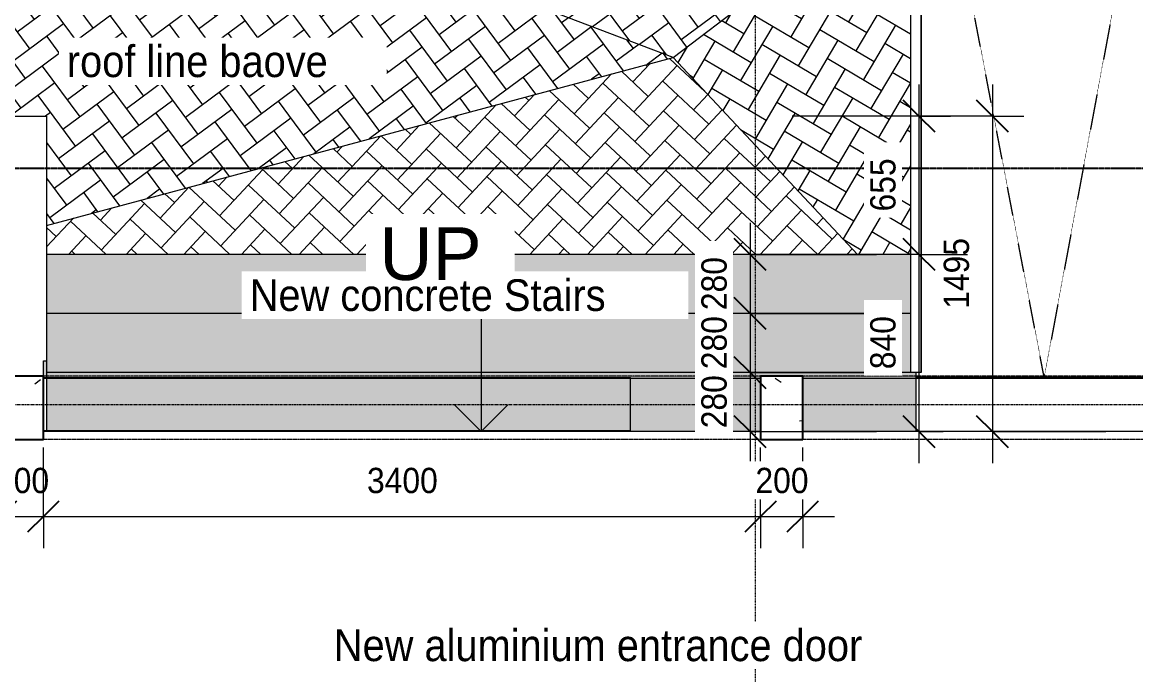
# Model space of a CAD drawing. Header units: millimetres. Extents: x -44657 to 28812, y -28146 to 16565.
# Drawn here: x -27726 to -22447, y -383 to 2710 of the extents above; entities that cross this region are included whole.
import ezdxf

# ---------------------------------------------------------------- set-up
doc = ezdxf.new("R2010")
doc.units = ezdxf.units.MM
for name, pattern in [('1000 Dashed', [2, 1, -1]), ('Dash 1_5mm', [3, 1.5, -1.5]), ('Detail Dash', [1.1, 0.55, -0.55]), ('Detail Dash 2', [1.6, 0.8, -0.8]), ('Grid Line', [22.225, 12.7, -3.175, 3.175, -3.175])]:
    doc.linetypes.add(name, pattern=pattern)
for name, color, linetype, lineweight in [('A-ANNO-DIMS', 211, 'Continuous', 5), ('A-ANNO-DIMS-100', 211, 'Continuous', 5), ('A-DETL', 90, 'Continuous', 5), ('A-FLOR', 192, 'Continuous', 9), ('A-FLOR-HRAL', 11, 'Continuous', 5), ('A-FLOR-PATT', 8, 'Continuous', 9), ('A-WALL', 113, 'Continuous', 9), ('G-ANNO-SYMB', 111, 'Continuous', 5), ('G-ANNO-TEXT', 231, 'Continuous', 5), ('I-WALL', 2, 'Continuous', 9), ('S-COLS', 52, 'Continuous', 5), ('S-GRID', 1, 'Continuous', 5), ('S-STRS', 31, 'Continuous', 5), ('S-STRS-ANNO', 31, 'Continuous', 5), ('S-STRS-IDEN', 31, 'Continuous', 5)]:
    doc.layers.add(name, color=color, linetype=linetype, lineweight=lineweight)
doc.styles.add('Arial', font='arial.ttf', dxfattribs={"height": 250})
doc.styles.add('Arial_3', font='arial.ttf', dxfattribs={"width": 0.9, "height": 120})
doc.styles.add('Arial_5', font='arial.ttf', dxfattribs={"width": 0.9, "height": 150})
doc.dimstyles.new('SVA_-_1_2mm_Arial', dxfattribs={"dimscale": 304.8, "dimtxt": 122.431128, "dimasz": 0.492126, "dimexe": 0.492126, "dimexo": 0.0625, "dimgap": 0.246063, "dimtad": 1, "dimdec": 0, "dimrnd": 5, "dimzin": 0, "dimdsep": 46, "dimtxsty": 'Arial_3', "dimblk1": 'OBLIQUE', "dimblk2": 'OBLIQUE', "dimsah": 1, "dimcen": 0.09, "dimdle": 0.492126, "dimazin": 0, "dimtfac": 1, "dimtdec": 4, "dimtix": 1, "dimtmove": 0, "dimatfit": 3, "dimfxl": 1.968504, "dimfxlon": 1, "dimtvp": 1, "dimtfill": 1, "dimtolj": 1, "dimtzin": 0, "dimarcsym": 2})

# ---------------------------------------------------------------- blocks, each defined once
blk = doc.blocks.new('M_Concrete-Rectangular-Column - 200 x 300m-1429465-NEW PROPOSED GROUND STOREY PLAN _White Box_')
at = {"layer": 'S-COLS'}
h = blk.add_hatch(dxfattribs=at)
h.set_pattern_fill('FP_45', color=256, style=0, pattern_type=2)
h.set_pattern_definition([(230, (-24125.56, 881.3), (-728.737, 63.756), [76.2, -838.2]), (175, (-24125.56, 881.3), (140.972, -764.228), [60.96, -670.56]), (280.451, (-24186.3, 886.64), (-587.77, -700.467), [64.76, -712.36]), (226.184, (-24125.6, 678.1), (-1084.316, 168.17), [114.3, -1257.3]), (276.636, (-24215.9, 692.1), (-949.61, -989.71), [97.14, -1068.54]), (171.184, (-24125.6, 678.1), (-949.62, -989.7), [91.44, -1005.84]), (201, (-24227.16, 728.9), (-606.458, 409.06), [76.2, -838.2]), (146, (-24227.16, 728.9), (-247.208, -736.753), [60.96, -670.56]), (251.451, (-24277.7, 763), (-853.668, -327.685), [64.76, -712.36]), (217.5, (-24125.56, 881.33), (-12.3547, -338.22), [33.528, -628.904, 33.528, -647.192, -673.1]), (217.5, (-24125.56, 881.33), (-12.3547, -338.22), [-1343.152, 33.528, -639.572]), (187.5, (-24125.56, 881.33), (-267.279, -400.722), [33.528, -354.584, 33.528, -870.204]), (187.5, (-24125.56, 881.33), (-267.279, -400.722), [-421.64, -613.664, 33.528, -223.012]), (147.5, (-23899, 881.33), (-542.3633, 22.9153), [33.528, -220.472, 33.528, -1810.512]), (147.5, (-23899, 881.33), (-542.3633, 22.9153), [-287.528, -758.952, 33.528, -1018.032]), (137.5, (-23797.4, 881.33), (-592.517, -101.707), [33.528, -296.672, 33.528, -492.76, -746.76]), (137.5, (-23797.4, 881.33), (-592.517, -101.707), [-856.488, 33.528, -713.232])])
h.paths.add_polyline_path([(100, 150), (-100, 150), (-100, -150), (100, -150)])
at = {"layer": 'S-COLS', "lineweight": 25}
for p, q in [((100, 150), (-100, 150)), ((-100, 150), (-100, -150)), ((100, -150), (100, 150)), ((-100, -150), (100, -150))]:
    blk.add_line(p, q, dxfattribs=at)
blk = doc.blocks.new('M_Concrete-Rectangular-Column - 200 x 300m-V20-NEW PROPOSED GROUND STOREY PLAN _White Box_')
at = {"layer": 'S-COLS'}
h = blk.add_hatch(dxfattribs=at)
h.set_pattern_fill('FP_46', color=256, style=0, pattern_type=2)
h.set_pattern_definition([(230, (-27725.56, 881.3), (-728.737, 63.756), [76.2, -838.2]), (175, (-27725.56, 881.3), (140.972, -764.228), [60.96, -670.56]), (280.451, (-27786.3, 886.64), (-587.77, -700.467), [64.76, -712.36]), (226.184, (-27725.6, 678.1), (-1084.316, 168.17), [114.3, -1257.3]), (276.636, (-27815.9, 692.1), (-949.61, -989.71), [97.14, -1068.54]), (171.184, (-27725.6, 678.1), (-949.62, -989.7), [91.44, -1005.84]), (201, (-27827.16, 728.9), (-606.458, 409.06), [76.2, -838.2]), (146, (-27827.16, 728.9), (-247.208, -736.753), [60.96, -670.56]), (251.451, (-27877.7, 763), (-853.668, -327.685), [64.76, -712.36]), (217.5, (-27725.56, 881.33), (-12.3547, -338.22), [33.528, -628.904, 33.528, -647.192, -673.1]), (217.5, (-27725.56, 881.33), (-12.3547, -338.22), [-1343.152, 33.528, -639.572]), (187.5, (-27725.56, 881.33), (-267.279, -400.722), [33.528, -354.584, 33.528, -870.204]), (187.5, (-27725.56, 881.33), (-267.279, -400.722), [-421.64, -613.664, 33.528, -223.012]), (147.5, (-27499, 881.33), (-542.3633, 22.9153), [33.528, -220.472, 33.528, -1810.512]), (147.5, (-27499, 881.33), (-542.3633, 22.9153), [-287.528, -758.952, 33.528, -1018.032]), (137.5, (-27397.4, 881.33), (-592.517, -101.707), [33.528, -296.672, 33.528, -492.76, -746.76]), (137.5, (-27397.4, 881.33), (-592.517, -101.707), [-856.488, 33.528, -713.232])])
h.paths.add_polyline_path([(100, 150), (-100, 150), (-100, -150), (100, -150)])
at = {"layer": 'S-COLS', "lineweight": 25}
for p, q in [((100, 150), (-100, 150)), ((-100, 150), (-100, -150)), ((100, -150), (100, 150)), ((-100, -150), (100, -150))]:
    blk.add_line(p, q, dxfattribs=at)
blk = doc.blocks.new('Top Rail Type - Top Rail_Internal_-1115820-NEW PROPOSED GROUND STOREY PLAN _White Box_')
at = {"layer": 'A-FLOR-HRAL'}
for p, q in [((-23514.6, 4141.8), (-23514.6, 1049.3)), ((-23464.6, 1049.3), (-23464.6, 4141.8))]:
    blk.add_line(p, q, dxfattribs=at)
at = {"layer": 'A-FLOR-HRAL', "flags": 128}
for points in [[(-23491.9, 4141.8), (-23489.6, 4141.8), (-23487.3, 4141.8)], [(-23487.3, 1049.3), (-23489.6, 1049.3), (-23491.9, 1049.3)]]:
    blk.add_lwpolyline(points, dxfattribs=at)
blk = doc.blocks.new('Top Rail Type - Top Rail_Internal_-V39-NEW PROPOSED GROUND STOREY PLAN _White Box_')
at = {"layer": 'A-FLOR-HRAL'}
for p, q in [((-23464.6, 4141.8), (-23514.6, 4141.8)), ((-23514.6, 4141.8), (-23514.6, 1049.3)), ((-23464.6, 4141.8), (-23464.6, 1049.3)), ((-23464.6, 1049.3), (-23514.6, 1049.3))]:
    blk.add_line(p, q, dxfattribs=at)
blk = doc.blocks.new('DIMBLOCK59-NEW PROPOSED GROUND STOREY PLAN _White Box_')
at = {"layer": 'A-ANNO-DIMS-100'}
for p, q in [((-24275.5, 1759.3), (-24275.5, 1329.3)), ((-24275.5, 1609.3), (-24425.5, 1609.3)), ((-24275.5, 1609.3), (-23675.5, 1609.3)), ((-24275.5, 1329.3), (-24425.5, 1329.3)), ((-24275.5, 1329.3), (-23675.5, 1329.3))]:
    blk.add_line(p, q, dxfattribs=at)
at = {"layer": 'A-ANNO-DIMS-100', "lineweight": 25}
for p, q in [((-24275.5, 1609.3), (-24350.5, 1684.3)), ((-24275.5, 1609.3), (-24200.5, 1534.3)), ((-24275.5, 1329.3), (-24350.5, 1404.3)), ((-24275.5, 1329.3), (-24200.5, 1254.3))]:
    blk.add_line(p, q, dxfattribs=at)
at = {"layer": 'A-ANNO-DIMS-100', "color": 0, "insert": (-24506.3, 1345), "char_height": 120, "width": 298.355, "attachment_point": 1, "rotation": 90, "line_spacing_factor": 0.941778, "style": 'Arial_3', "bg_fill": 3, "box_fill_scale": 1.25, "bg_fill_color": 256, "bg_fill_true_color": 13158600, "bg_fill_transparency": 0}
blk.add_mtext('280', dxfattribs=at)
blk = doc.blocks.new('_Oblique')
at = {"color": 0, "linetype": 'ByBlock', "lineweight": -2}
blk.add_line((-0.5, -0.5), (0.5, 0.5), dxfattribs=at)
blk = doc.blocks.new('DIMBLOCK60-NEW PROPOSED GROUND STOREY PLAN _White Box_')
at = {"layer": 'A-ANNO-DIMS-100', "lineweight": 25}
for p, q in [((-24275.5, 1329.3), (-24350.5, 1404.3)), ((-24275.5, 1329.3), (-24200.5, 1254.3)), ((-24275.5, 1049.3), (-24350.5, 1124.3)), ((-24275.5, 1049.3), (-24200.5, 974.3))]:
    blk.add_line(p, q, dxfattribs=at)
at = {"layer": 'A-ANNO-DIMS-100'}
for p, q in [((-24275.5, 1329.3), (-24425.5, 1329.3)), ((-24275.5, 1329.3), (-24275.5, 1049.3)), ((-24275.5, 1329.3), (-23675.5, 1329.3)), ((-24275.5, 1049.3), (-24425.5, 1049.3)), ((-24275.5, 1049.3), (-23675.5, 1049.3))]:
    blk.add_line(p, q, dxfattribs=at)
at = {"layer": 'A-ANNO-DIMS-100', "color": 0, "insert": (-24506.3, 1065), "char_height": 120, "width": 298.355, "attachment_point": 1, "rotation": 90, "line_spacing_factor": 0.941778, "style": 'Arial_3', "bg_fill": 3, "box_fill_scale": 1.25, "bg_fill_color": 256, "bg_fill_true_color": 13158600, "bg_fill_transparency": 0}
blk.add_mtext('280', dxfattribs=at)
blk = doc.blocks.new('DIMBLOCK61-NEW PROPOSED GROUND STOREY PLAN _White Box_')
at = {"layer": 'A-ANNO-DIMS-100', "lineweight": 25}
for p, q in [((-24275.5, 1049.3), (-24350.5, 1124.3)), ((-24275.5, 1049.3), (-24200.5, 974.3)), ((-24275.5, 769.3), (-24350.5, 844.3)), ((-24275.5, 769.3), (-24200.5, 694.3))]:
    blk.add_line(p, q, dxfattribs=at)
at = {"layer": 'A-ANNO-DIMS-100'}
for p, q in [((-24275.5, 1049.3), (-24425.5, 1049.3)), ((-24275.5, 1049.3), (-24275.5, 619.3)), ((-24275.5, 1049.3), (-23675.5, 1049.3)), ((-24275.5, 769.3), (-24425.5, 769.3)), ((-24275.5, 769.3), (-23675.5, 769.3))]:
    blk.add_line(p, q, dxfattribs=at)
at = {"layer": 'A-ANNO-DIMS-100', "color": 0, "insert": (-24506.3, 785), "char_height": 120, "width": 298.355, "attachment_point": 1, "rotation": 90, "line_spacing_factor": 0.941778, "style": 'Arial_3', "bg_fill": 3, "box_fill_scale": 1.25, "bg_fill_color": 256, "bg_fill_true_color": 13158600, "bg_fill_transparency": 0}
blk.add_mtext('280', dxfattribs=at)
blk = doc.blocks.new('DIMBLOCK103-NEW PROPOSED GROUND STOREY PLAN _White Box_')
at = {"layer": 'A-ANNO-DIMS-100'}
for p, q in [((-23126.8, 2415.1), (-23126.8, 619.3)), ((-23126.8, 2265.1), (-23726.8, 2265.1)), ((-23126.8, 2265.1), (-22976.8, 2265.1)), ((-23126.8, 769.3), (-23276.8, 769.3)), ((-23126.8, 769.3), (-22589.4, 769.3))]:
    blk.add_line(p, q, dxfattribs=at)
at = {"layer": 'A-ANNO-DIMS-100', "lineweight": 25}
for p, q in [((-23126.8, 2265.1), (-23201.8, 2340.1)), ((-23126.8, 2265.1), (-23051.8, 2190.1)), ((-23126.8, 769.3), (-23201.8, 844.3)), ((-23126.8, 769.3), (-23051.8, 694.3))]:
    blk.add_line(p, q, dxfattribs=at)
at = {"layer": 'A-ANNO-DIMS-100', "color": 0, "insert": (-23357.5, 1351.4), "char_height": 120, "width": 397.807, "attachment_point": 1, "rotation": 90, "line_spacing_factor": 0.941778, "style": 'Arial_3', "bg_fill": 3, "box_fill_scale": 1.25, "bg_fill_color": 256, "bg_fill_true_color": 13158600, "bg_fill_transparency": 0}
blk.add_mtext('1495', dxfattribs=at)
blk = doc.blocks.new('DIMBLOCK104-NEW PROPOSED GROUND STOREY PLAN _White Box_')
at = {"layer": 'A-ANNO-DIMS-100'}
for p, q in [((-23475.1, 2415.1), (-23475.1, 1609.3)), ((-23475.1, 2265.1), (-24075.1, 2265.1)), ((-23475.1, 2265.1), (-23325.1, 2265.1)), ((-23475.1, 1609.3), (-23625.1, 1609.3)), ((-23475.1, 1609.3), (-23244.6, 1609.3))]:
    blk.add_line(p, q, dxfattribs=at)
at = {"layer": 'A-ANNO-DIMS-100', "lineweight": 25}
for p, q in [((-23475.1, 2265.1), (-23550.1, 2340.1)), ((-23475.1, 2265.1), (-23400.1, 2190.1)), ((-23475.1, 1609.3), (-23550.1, 1684.3)), ((-23475.1, 1609.3), (-23400.1, 1534.3))]:
    blk.add_line(p, q, dxfattribs=at)
at = {"layer": 'A-ANNO-DIMS-100', "color": 0, "insert": (-23705.9, 1812.9), "char_height": 120, "width": 298.355, "attachment_point": 1, "rotation": 90, "line_spacing_factor": 0.941778, "style": 'Arial_3', "bg_fill": 3, "box_fill_scale": 1.25, "bg_fill_color": 256, "bg_fill_true_color": 13158600, "bg_fill_transparency": 0}
blk.add_mtext('655', dxfattribs=at)
blk = doc.blocks.new('DIMBLOCK105-NEW PROPOSED GROUND STOREY PLAN _White Box_')
at = {"layer": 'A-ANNO-DIMS-100', "lineweight": 25}
for p, q in [((-23475.1, 1609.3), (-23550.1, 1684.3)), ((-23475.1, 1609.3), (-23400.1, 1534.3)), ((-23475.1, 769.3), (-23550.1, 844.3)), ((-23475.1, 769.3), (-23400.1, 694.3))]:
    blk.add_line(p, q, dxfattribs=at)
at = {"layer": 'A-ANNO-DIMS-100'}
for p, q in [((-23475.1, 1609.3), (-23625.1, 1609.3)), ((-23475.1, 1609.3), (-23475.1, 619.3)), ((-23475.1, 1609.3), (-23244.6, 1609.3)), ((-23475.1, 769.3), (-23625.1, 769.3)), ((-23475.1, 769.3), (-23360.1, 769.3))]:
    blk.add_line(p, q, dxfattribs=at)
at = {"layer": 'A-ANNO-DIMS-100', "color": 0, "insert": (-23705.9, 1065), "char_height": 120, "width": 298.355, "attachment_point": 1, "rotation": 90, "line_spacing_factor": 0.941778, "style": 'Arial_3', "bg_fill": 3, "box_fill_scale": 1.25, "bg_fill_color": 256, "bg_fill_true_color": 13158600, "bg_fill_transparency": 0}
blk.add_mtext('840', dxfattribs=at)
blk = doc.blocks.new('DIMBLOCK124-NEW PROPOSED GROUND STOREY PLAN _White Box_')
at = {"layer": 'A-ANNO-DIMS-100'}
for p, q in [((-27825.6, 366.7), (-27825.6, 693.6)), ((-27625.6, 366.7), (-27625.6, 693.6)), ((-27825.6, 366.7), (-27625.6, 366.7)), ((-27825.6, 366.7), (-27825.6, 216.7)), ((-27625.6, 366.7), (-27625.6, 216.7))]:
    blk.add_line(p, q, dxfattribs=at)
at = {"layer": 'A-ANNO-DIMS-100', "lineweight": 25}
for p, q in [((-27825.6, 366.7), (-27750.6, 441.7)), ((-27625.6, 366.7), (-27550.6, 441.7)), ((-27825.6, 366.7), (-27900.6, 291.7)), ((-27625.6, 366.7), (-27700.6, 291.7))]:
    blk.add_line(p, q, dxfattribs=at)
at = {"layer": 'A-ANNO-DIMS-100', "color": 0, "insert": (-27849.9, 597.5), "char_height": 120, "width": 298.355, "attachment_point": 1, "line_spacing_factor": 0.941778, "style": 'Arial_3', "bg_fill": 3, "box_fill_scale": 1.25, "bg_fill_color": 256, "bg_fill_true_color": 13158600, "bg_fill_transparency": 0}
blk.add_mtext('200', dxfattribs=at)
blk = doc.blocks.new('DIMBLOCK125-NEW PROPOSED GROUND STOREY PLAN _White Box_')
at = {"layer": 'A-ANNO-DIMS-100'}
for p, q in [((-27625.6, 366.7), (-27625.6, 693.6)), ((-24225.6, 366.7), (-24225.6, 693.6)), ((-27625.6, 366.7), (-24225.6, 366.7)), ((-27625.6, 366.7), (-27625.6, 216.7)), ((-24225.6, 366.7), (-24225.6, 216.7))]:
    blk.add_line(p, q, dxfattribs=at)
at = {"layer": 'A-ANNO-DIMS-100', "lineweight": 25}
for p, q in [((-27625.6, 366.7), (-27550.6, 441.7)), ((-24225.6, 366.7), (-24150.6, 441.7)), ((-27625.6, 366.7), (-27700.6, 291.7)), ((-24225.6, 366.7), (-24300.6, 291.7))]:
    blk.add_line(p, q, dxfattribs=at)
at = {"layer": 'A-ANNO-DIMS-100', "color": 0, "insert": (-26091.3, 597.5), "char_height": 120, "width": 397.807, "attachment_point": 1, "line_spacing_factor": 0.941778, "style": 'Arial_3', "bg_fill": 3, "box_fill_scale": 1.25, "bg_fill_color": 256, "bg_fill_true_color": 13158600, "bg_fill_transparency": 0}
blk.add_mtext('3400', dxfattribs=at)
blk = doc.blocks.new('DIMBLOCK126-NEW PROPOSED GROUND STOREY PLAN _White Box_')
at = {"layer": 'A-ANNO-DIMS-100'}
for p, q in [((-24225.6, 366.7), (-24225.6, 693.6)), ((-24025.6, 366.7), (-24025.6, 693.6)), ((-24225.6, 366.7), (-23875.6, 366.7)), ((-24225.6, 366.7), (-24225.6, 216.7)), ((-24025.6, 366.7), (-24025.6, 216.7))]:
    blk.add_line(p, q, dxfattribs=at)
at = {"layer": 'A-ANNO-DIMS-100', "lineweight": 25}
for p, q in [((-24225.6, 366.7), (-24150.6, 441.7)), ((-24025.6, 366.7), (-23950.6, 441.7)), ((-24225.6, 366.7), (-24300.6, 291.7)), ((-24025.6, 366.7), (-24100.6, 291.7))]:
    blk.add_line(p, q, dxfattribs=at)
at = {"layer": 'A-ANNO-DIMS-100', "color": 0, "insert": (-24249.9, 597.5), "char_height": 120, "width": 298.355, "attachment_point": 1, "line_spacing_factor": 0.941778, "style": 'Arial_3', "bg_fill": 3, "box_fill_scale": 1.25, "bg_fill_color": 256, "bg_fill_true_color": 13158600, "bg_fill_transparency": 0}
blk.add_mtext('200', dxfattribs=at)

msp = doc.modelspace()

# ---------------------------------------------------------------- hatches: boundary and pattern name
at = {"layer": 'A-FLOR-PATT', "lineweight": 5}
h = msp.add_hatch(dxfattribs=at)
h.set_pattern_fill('FP_1', color=253, style=0, pattern_type=2)
h.set_pattern_definition([(216.516, (-18068.775, 2862.995), (-20.86575, -139.8736), [299.992, -99.997]), (306.513, (-18149.14, 2803.49), (-20.8681, -139.8725), [299.996, -99.999])])
h.paths.add_polyline_path([(-27610.6, 1746.9), (-24640.4, 2543), (-30280.6, 4685.3), (-30280.6, 2265.1), (-27610.6, 2265.1), (-27610.6, 2035.1)])
h = msp.add_hatch(dxfattribs=at)
h.set_pattern_fill('FP_6', color=253, style=0, pattern_type=2)
h.set_pattern_definition([(216.492, (-25892.76, 4034.39), (-20.8491, -139.8017), [299.83, -99.943]), (306.515, (-25973.11, 3974.95), (-20.849, -139.8017), [299.979, -99.993])])
h.paths.add_polyline_path([(-24640.4, 2543), (-23514.6, 3397.3), (-23513.8, 4141.8), (-23489.6, 4141.8), (-23489.6, 4226.3), (-22422.2, 4226.3), (-22288.5, 4327.8), (-30280.6, 4685.3), (-29339.3, 4327.8)])
h = msp.add_hatch(dxfattribs=at)
h.set_pattern_fill('FP_9', color=253, style=0, pattern_type=2)
h.set_pattern_definition([(239.498, (-22826.63, 2015.96), (35.315, -136.9316), [299.932, -99.977]), (329.453, (-22877.375, 1929.82), (35.3162, -136.9305), [299.789, -99.93])])
h.paths.add_polyline_path([(-23514.6, 1609.3), (-23514.6, 3397.3), (-24640.4, 2543), (-23766, 1609.3), (-23665.1, 1609.3)])
h.paths.add_polyline_path([(-22339, 4203), (-22288.5, 4327.8), (-22422.2, 4226.3), (-22405.5, 4226)])
h = msp.add_hatch(dxfattribs=at)
h.set_pattern_fill('FP_8', color=253, style=0, pattern_type=2)
h.set_pattern_definition([(227.005, (-26853.305, 1577.22), (4.9355, -141.285), [299.99, -99.997]), (317.019, (-26921.5, 1504.08), (4.9347, -141.285), [299.87, -99.957])])
h.paths.add_polyline_path([(-24640.4, 1609.3), (-23766, 1609.3), (-24640.4, 2543), (-27610.6, 1746.9), (-27610.6, 1609.3), (-25870.7, 1609.3)])
h = msp.add_hatch(dxfattribs=at)
h.set_pattern_fill('FP_5', color=253, style=0, pattern_type=2)
h.set_pattern_definition([(224.979, (-18063.07, 2194.86), (-0.0646, -141.4185), [299.993, -99.998]), (314.973, (-18133.8, 2124.175), (-0.0659, -141.4192), [299.968, -99.989])])
h.paths.add_polyline_path([(-5938.1, 1031.3), (-7293.3, 1054.1), (-7293.3, 1043.3), (-7299.8, 1043.3), (-7299.8, 1054.2), (-7366.3, 1055.3), (-7366.3, 1031.3), (-6008.1, 1031.3)])
h.paths.add_polyline_path([(-7372.8, 1031.3), (-7372.8, 1055.4), (-12471.1, 1141.2), (-12471.1, 1090.1), (-12546.1, 1090.1), (-12546.1, 1142.4), (-22135.6, 1303.6), (-22135.6, 1211.1), (-22071.1, 1211.1), (-22071.1, 1105.1), (-22135.6, 1105.1), (-22135.6, 1031.3), (-7500.4, 1031.3)])
h.paths.add_polyline_path([(-27625.6, 1031.3), (-27610.6, 1031.3), (-27610.6, 1105.1), (-27625.6, 1105.1), (-27625.6, 1049.3)])
at = {"layer": 'S-STRS'}
for points in [[(-23665.1, 1329.3), (-23514.6, 1329.3), (-23514.6, 1609.3), (-27610.6, 1609.3), (-27610.6, 1329.3), (-24504.8, 1329.3)], [(-23665.1, 1049.3), (-23514.6, 1049.3), (-23514.6, 1329.3), (-27610.6, 1329.3), (-27610.6, 1049.3), (-24504.8, 1049.3)], [(-27610.6, 769.3), (-24225.6, 769.3), (-24225.6, 1031.3), (-24025.6, 1031.3), (-24025.6, 769.3), (-23489.6, 769.3), (-23489.6, 1049.3), (-27610.6, 1049.3)]]:
    msp.add_hatch(color=7, dxfattribs=at).paths.add_polyline_path(points)

# ---------------------------------------------------------------- linework, layer by layer
at = {"layer": 'A-DETL', "linetype": 'Detail Dash 2'}
for p, q in [((-22297.6, 4153.4), (-22881.1, 1026.3)), ((-22881.1, 1026.3), (-23477.1, 4117.2))]:
    msp.add_line(p, q, dxfattribs=at)
at = {"layer": 'A-DETL', "linetype": 'Dash 1_5mm', "lineweight": 25}
msp.add_line((-31247.9, 2018.6), (613.7, 2018.6), dxfattribs=at)
at = {"layer": 'A-DETL', "linetype": 'Detail Dash'}
for p, q in [((-22260.6, 1031.3), (-30260.6, 1031.3)), ((-22252.6, 731.3), (-29960.6, 731.3))]:
    msp.add_line(p, q, dxfattribs=at)
at = {"layer": 'A-FLOR', "color": 254}
for p, q in [((-24640.4, 2543), (-30280.6, 4685.3)), ((-24640.4, 2543), (-23514.6, 3397.3)), ((-27610.6, 1746.9), (-24640.4, 2543)), ((-23766, 1609.3), (-24640.4, 2543)), ((-27610.6, 1031.3), (-27625.6, 1031.3))]:
    msp.add_line(p, q, dxfattribs=at)
at = {"layer": 'A-FLOR', "color": 55}
for p, q in [((-22297.6, 1026.3), (-23489.6, 1026.3)), ((-23489.6, 1026.3), (-23489.6, 769.3)), ((-24225.6, 769.3), (-27625.6, 769.3))]:
    msp.add_line(p, q, dxfattribs=at)
at = {"layer": 'A-WALL'}
for p, q in [((-31132.2, 2265.1), (-27610.6, 2265.1)), ((-27610.6, 2265.1), (-27610.6, 1105.1)), ((-27625.6, 1105.1), (-27610.6, 1105.1)), ((-27625.6, 1031.3), (-27625.6, 1105.1))]:
    msp.add_line(p, q, dxfattribs=at)
at = {"layer": 'G-ANNO-SYMB', "linetype": '1000 Dashed'}
msp.add_line((-24251, 6013), (-24251, -26645), dxfattribs=at)
at = {"layer": 'I-WALL', "color": 55}
for p, q in [((-27625.6, 1026.3), (-24841.6, 1026.3)), ((-27625.6, 1023.3), (-24225.6, 1023.3)), ((-24841.6, 772.3), (-24841.6, 1026.3)), ((-24025.6, 1023.3), (-22252.6, 1023.3)), ((-24841.6, 772.3), (-27625.6, 772.3)), ((-22252.6, 769.3), (-24025.6, 769.3))]:
    msp.add_line(p, q, dxfattribs=at)
at = {"layer": 'S-GRID', "linetype": 'Grid Line'}
msp.add_line((7444.6, 896.3), (-34973, 896.3), dxfattribs=at)
at = {"layer": 'S-STRS'}
for p, q in [((-23514.6, 1609.3), (-27610.6, 1609.3)), ((-23514.6, 1609.3), (-27610.6, 1609.3)), ((-23514.6, 1329.3), (-27610.6, 1329.3)), ((-23514.6, 1329.3), (-27610.6, 1329.3)), ((-27610.6, 1105.1), (-27610.6, 1049.3)), ((-27610.6, 1049.3), (-27610.6, 769.3)), ((-23514.6, 1049.3), (-27610.6, 1049.3)), ((-23514.6, 1049.3), (-27610.6, 1049.3)), ((-23489.6, 1049.3), (-23489.6, 769.3)), ((-24225.6, 769.3), (-27610.6, 769.3)), ((-23489.6, 769.3), (-24025.6, 769.3))]:
    msp.add_line(p, q, dxfattribs=at)
at = {"layer": 'S-STRS-ANNO'}
for p, q in [((-25550.1, 1609.3), (-25550.1, 1329.3)), ((-25550.1, 1329.3), (-25550.1, 1049.3)), ((-25550.1, 1049.3), (-25550.1, 769.3)), ((-25550.1, 769.3), (-25675.1, 894.3)), ((-25550.1, 769.3), (-25425.1, 894.3))]:
    msp.add_line(p, q, dxfattribs=at)

# ---------------------------------------------------------------- block references
at = {"layer": 'A-FLOR-HRAL'}
for name in ['Top Rail Type - Top Rail_Internal_-1115820-NEW PROPOSED GROUND STOREY PLAN _White Box_', 'Top Rail Type - Top Rail_Internal_-V39-NEW PROPOSED GROUND STOREY PLAN _White Box_']:
    msp.add_blockref(name, (0, 0), dxfattribs=at)
at = {"layer": 'S-COLS', "rotation": 180}
for name, p in [('M_Concrete-Rectangular-Column - 200 x 300m-V20-NEW PROPOSED GROUND STOREY PLAN _White Box_', (-27725.6, 881.3)), ('M_Concrete-Rectangular-Column - 200 x 300m-1429465-NEW PROPOSED GROUND STOREY PLAN _White Box_', (-24125.6, 881.3))]:
    msp.add_blockref(name, p, dxfattribs=at)

# ---------------------------------------------------------------- dimensions: what is measured, and where the dimension line sits
at = {"layer": 'A-ANNO-DIMS'}
dim = msp.add_linear_dim(base=(-27625.6, 366.7), p1=(-27825.6, 693.6), p2=(-27625.6, 693.6), dimstyle='SVA_-_1_2mm_Arial', override={"dimpost": '<>', "dimfxl": 200}, dxfattribs=at)
dim.commit()
dim.dimension.update_dxf_attribs({"geometry": 'DIMBLOCK124-NEW PROPOSED GROUND STOREY PLAN _White Box_', "text_midpoint": (-27725.6, 503)})

# ---------------------------------------------------------------- next in the draw order: texts
at = {"layer": 'G-ANNO-TEXT', "color": 7, "char_height": 150, "attachment_point": 1, "style": 'Arial_5', "bg_fill": 3, "box_fill_scale": 1.25, "bg_fill_color": 256, "bg_fill_true_color": 13158600, "bg_fill_transparency": 0}
for s, insert, width in [('roof line baove', (-27514.3, 2600), 1479.113), ('New aluminium entrance door', (-26248.5, -169), 3037.594)]:
    msp.add_mtext(s, dxfattribs=dict(at, insert=insert, width=width))
at = {"layer": 'S-STRS-IDEN', "insert": (-26032.8, 1737.7), "char_height": 250, "width": 579.193, "attachment_point": 1, "line_spacing_factor": 0.941778, "style": 'Arial', "bg_fill": 3, "box_fill_scale": 1.25, "bg_fill_color": 256, "bg_fill_true_color": 13158600, "bg_fill_transparency": 0}
msp.add_mtext('UP', dxfattribs=at)

# ---------------------------------------------------------------- next in the draw order: dimensions: what is measured, and where the dimension line sits
at = {"layer": 'A-ANNO-DIMS'}
dim = msp.add_linear_dim(base=(-24275.5, 1329.3), p1=(-23675.5, 1609.3), p2=(-23675.5, 1329.3), angle=90, dimstyle='SVA_-_1_2mm_Arial', override={"dimpost": '<>', "dimfxl": 280}, dxfattribs=at)
dim.commit()
dim.dimension.update_dxf_attribs({"geometry": 'DIMBLOCK59-NEW PROPOSED GROUND STOREY PLAN _White Box_', "text_midpoint": (-24411.8, 1469.3)})

# ---------------------------------------------------------------- next in the draw order: texts
at = {"layer": 'G-ANNO-TEXT', "color": 7, "insert": (-26647.4, 1491.2), "char_height": 150, "width": 2041.898, "attachment_point": 1, "style": 'Arial_5', "bg_fill": 3, "box_fill_scale": 1.25, "bg_fill_color": 256, "bg_fill_true_color": 13158600, "bg_fill_transparency": 0}
msp.add_mtext('New concrete Stairs', dxfattribs=at)

# ---------------------------------------------------------------- next in the draw order: dimensions: what is measured, and where the dimension line sits
at = {"layer": 'A-ANNO-DIMS'}
dim = msp.add_linear_dim(base=(-24275.5, 1049.3), p1=(-23675.5, 1329.3), p2=(-23675.5, 1049.3), angle=90, dimstyle='SVA_-_1_2mm_Arial', override={"dimpost": '<>', "dimfxl": 280}, dxfattribs=at)
dim.commit()
dim.dimension.update_dxf_attribs({"geometry": 'DIMBLOCK60-NEW PROPOSED GROUND STOREY PLAN _White Box_', "text_midpoint": (-24411.8, 1189.3)})

# ---------------------------------------------------------------- next in the draw order: dimensions: what is measured, and where the dimension line sits
dim = msp.add_linear_dim(base=(-24275.5, 769.3), p1=(-23675.5, 1049.3), p2=(-23675.5, 769.3), angle=90, dimstyle='SVA_-_1_2mm_Arial', override={"dimpost": '<>', "dimfxl": 280}, dxfattribs=at)
dim.commit()
dim.dimension.update_dxf_attribs({"geometry": 'DIMBLOCK61-NEW PROPOSED GROUND STOREY PLAN _White Box_', "text_midpoint": (-24411.8, 909.3)})

# ---------------------------------------------------------------- next in the draw order: dimensions: what is measured, and where the dimension line sits
dim = msp.add_linear_dim(base=(-23126.8, 769.3), p1=(-23726.8, 2265.1), p2=(-22589.4, 769.3), angle=90, dimstyle='SVA_-_1_2mm_Arial', override={"dimpost": '<>', "dimfxl": 1879.043753}, dxfattribs=at)
dim.commit()
dim.dimension.update_dxf_attribs({"geometry": 'DIMBLOCK103-NEW PROPOSED GROUND STOREY PLAN _White Box_', "text_midpoint": (-23263, 1517.2)})
dim = msp.add_linear_dim(base=(-24225.6, 366.7), p1=(-27625.6, 693.6), p2=(-24225.6, 693.6), dimstyle='SVA_-_1_2mm_Arial', override={"dimpost": '<>', "dimfxl": 3400}, dxfattribs=at)
dim.commit()
dim.dimension.update_dxf_attribs({"geometry": 'DIMBLOCK125-NEW PROPOSED GROUND STOREY PLAN _White Box_', "text_midpoint": (-25925.6, 503)})

# ---------------------------------------------------------------- next in the draw order: dimensions: what is measured, and where the dimension line sits
dim = msp.add_linear_dim(base=(-23475.1, 1609.3), p1=(-24075.1, 2265.1), p2=(-23244.6, 1609.3), angle=90, dimstyle='SVA_-_1_2mm_Arial', override={"dimpost": '<>', "dimfxl": 1058.108141}, dxfattribs=at)
dim.commit()
dim.dimension.update_dxf_attribs({"geometry": 'DIMBLOCK104-NEW PROPOSED GROUND STOREY PLAN _White Box_', "text_midpoint": (-23611.3, 1937.2)})
dim = msp.add_linear_dim(base=(-24025.6, 366.7), p1=(-24225.6, 693.6), p2=(-24025.6, 693.6), dimstyle='SVA_-_1_2mm_Arial', override={"dimpost": '<>', "dimfxl": 200}, dxfattribs=at)
dim.commit()
dim.dimension.update_dxf_attribs({"geometry": 'DIMBLOCK126-NEW PROPOSED GROUND STOREY PLAN _White Box_', "text_midpoint": (-24125.6, 503)})

# ---------------------------------------------------------------- next in the draw order: dimensions: what is measured, and where the dimension line sits
dim = msp.add_linear_dim(base=(-23475.1, 769.3), p1=(-23244.6, 1609.3), p2=(-23360.1, 769.3), angle=90, dimstyle='SVA_-_1_2mm_Arial', override={"dimpost": '<>', "dimfxl": 847.891718}, dxfattribs=at)
dim.commit()
dim.dimension.update_dxf_attribs({"geometry": 'DIMBLOCK105-NEW PROPOSED GROUND STOREY PLAN _White Box_', "text_midpoint": (-23611.3, 1189.3)})

doc.saveas('drawing.dxf')
